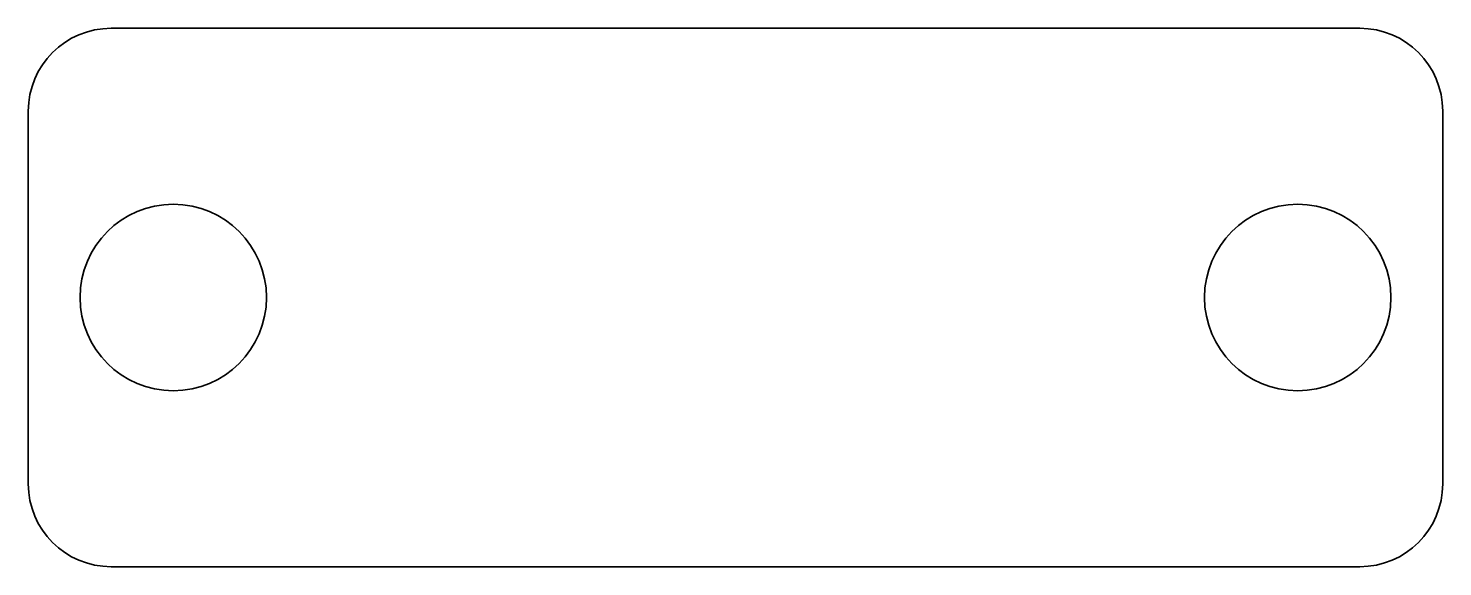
# Model space of a CAD drawing. Header units: millimetres. Extents: x 0 to 34.1, y -3 to 10.
import ezdxf

# ---------------------------------------------------------------- set-up
doc = ezdxf.new("R2010")
doc.units = ezdxf.units.MM
doc.layers.add('1', color=7, linetype='Continuous', true_color=0xffffff)

msp = doc.modelspace()

# ---------------------------------------------------------------- linework, layer by layer
at = {"layer": '1', "color": 252, "linetype": 'Continuous', "lineweight": 35}
for p, q in [((32.14, 10), (2, 10)), ((32.14, 10), (2, 10)), ((0, 8), (0, -1)), ((0, 8), (0, -1)), ((34.14, -1), (34.14, 8)), ((34.14, -1), (34.14, 8)), ((2, -3), (32.14, -3)), ((2, -3), (32.14, -3))]:
    msp.add_line(p, q, dxfattribs=at)
for centre in [(3.5, 3.5), (3.5, 3.5), (30.64, 3.5), (30.64, 3.5)]:
    msp.add_circle(centre, 2.25, dxfattribs=at)
for centre, start, end in [((2, 8), 90, 180), ((2, 8), 90, 180), ((32.14, 8), 360, 90), ((32.14, 8), 0, 90), ((2, -1), 180, 270), ((2, -1), 180, 270), ((32.14, -1), 270, 0), ((32.14, -1), 270, 360)]:
    msp.add_arc(centre, 2, start, end, dxfattribs=at)

doc.saveas('drawing.dxf')
